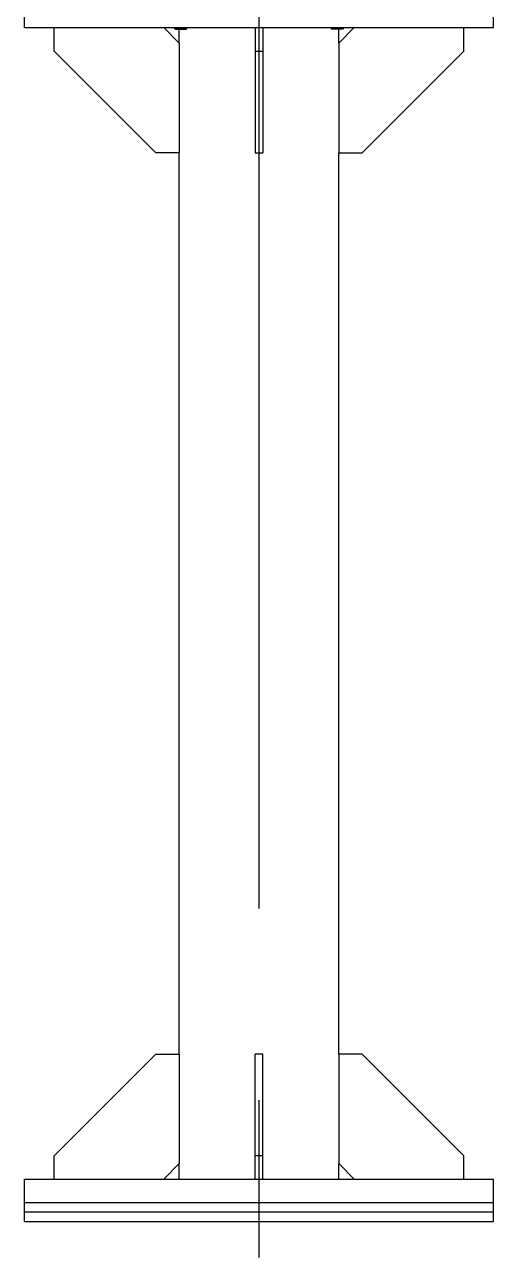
# Model space of a CAD drawing. Header units: millimetres. Extents: x 0 to 1189, y 0 to 841.
# Drawn here: x 846.4 to 858.4, y 660.67 to 692.19 of the extents above; entities that cross this region are included whole.
import ezdxf

# ---------------------------------------------------------------- set-up
doc = ezdxf.new("R2010")
doc.units = ezdxf.units.MM
doc.header["$LTSCALE"] = 65.395
doc.linetypes.add('CENTER', pattern=[0.6, 0.375, -0.075, 0.075, -0.075])
doc.layers.get('0').update_dxf_attribs({"linetype": 'CONTINUOUS'})
doc.layers.add('ALL_AXIS', color=7, linetype='CONTINUOUS')
doc.layers.add('ALL_CHAMFER', color=7, linetype='CONTINUOUS')

msp = doc.modelspace()

# ---------------------------------------------------------------- linework, layer by layer
at = {"color": 7, "linetype": 'CONTINUOUS'}
for p, q in [((846.40175857, 692.11512965), (846.40175857, 692.71512965)), ((858.40175857, 692.11512965), (858.40175857, 692.71512965)), ((846.40175857, 692.11512965), (858.40175857, 692.11512965)), ((847.16175857, 691.51512965), (847.16175857, 692.11512965)), ((850.36175857, 691.71512965), (849.96175857, 692.11512965)), ((850.53775857, 692.07512965), (850.26575857, 692.07512965)), ((852.30175857, 692.11512965), (852.30175857, 688.91512965)), ((852.50175857, 692.11512965), (852.50175857, 688.91512965)), ((854.53775857, 692.07512965), (854.26575857, 692.07512965)), ((854.44175857, 691.71512965), (854.84175857, 692.11512965)), ((857.64175857, 691.51512965), (857.64175857, 692.11512965)), ((850.36175857, 691.71512965), (850.36175857, 688.91512965)), ((854.44175857, 691.71512965), (854.44175857, 688.91512965)), ((849.76175857, 688.91512965), (847.16175857, 691.51512965)), ((852.30175857, 691.51512965), (852.50175857, 691.51512965)), ((855.04175857, 688.91512965), (857.64175857, 691.51512965)), ((850.36175857, 688.91512965), (849.76175857, 688.91512965)), ((852.30175857, 688.91512965), (852.50175857, 688.91512965)), ((854.44175857, 688.91512965), (855.04175857, 688.91512965)), ((847.16175857, 663.26712965), (849.76175857, 665.86712965)), ((849.76175857, 665.86712965), (850.36175857, 665.86712965)), ((850.36175857, 665.86712965), (850.36175857, 663.06712965)), ((852.50175857, 665.86712965), (852.30175857, 665.86712965)), ((852.30175857, 662.66712965), (852.30175857, 665.86712965)), ((852.50175857, 662.66712965), (852.50175857, 665.86712965)), ((855.04175857, 665.86712965), (854.44175857, 665.86712965)), ((854.44175857, 665.86712965), (854.44175857, 663.06712965)), ((857.64175857, 663.26712965), (855.04175857, 665.86712965)), ((847.16175857, 662.66712965), (847.16175857, 663.26712965)), ((852.50175857, 663.26712965), (852.30175857, 663.26712965)), ((857.64175857, 662.66712965), (857.64175857, 663.26712965)), ((849.96175857, 662.66712965), (850.36175857, 663.06712965)), ((854.84175857, 662.66712965), (854.44175857, 663.06712965)), ((846.40175857, 662.66712965), (858.40175857, 662.66712965)), ((846.40175857, 661.58712965), (846.40175857, 662.66712965)), ((858.40175857, 661.58712965), (858.40175857, 662.66712965)), ((846.40175857, 662.06712965), (858.40175857, 662.06712965)), ((846.40175857, 661.82712965), (858.40175857, 661.82712965)), ((846.40175857, 661.58712965), (858.40175857, 661.58712965))]:
    msp.add_line(p, q, dxfattribs=at)
at = {"layer": 'ALL_AXIS', "color": 7, "linetype": 'CENTER'}
msp.add_line((852.40175857, 694.11512965), (852.40175857, 660.66712965), dxfattribs=at)
at = {"layer": 'ALL_AXIS', "color": 7, "linetype": 'CONTINUOUS'}
for p, q in [((850.36175857, 691.71512965), (850.36175857, 692.07512965)), ((854.44175857, 691.71512965), (854.44175857, 692.07512965)), ((850.36175857, 665.86712965), (850.36175857, 688.91512965)), ((854.44175857, 665.86712965), (854.44175857, 688.91512965)), ((850.36175857, 662.66712965), (850.36175857, 663.06712965)), ((854.44175857, 662.66712965), (854.44175857, 663.06712965))]:
    msp.add_line(p, q, dxfattribs=at)
at = {"layer": 'ALL_CHAMFER', "color": 7, "linetype": 'CONTINUOUS'}
for p, q in [((850.26575857, 692.07512965), (850.22575857, 692.11512965)), ((850.26576939, 692.07512965), (850.53774776, 692.07512965)), ((850.53775857, 692.07512965), (850.57775857, 692.11512965)), ((854.22575857, 692.11512965), (854.26575857, 692.07512965)), ((854.53775857, 692.07512965), (854.26575857, 692.07512965)), ((854.57775857, 692.11512965), (854.53775857, 692.07512965))]:
    msp.add_line(p, q, dxfattribs=at)

doc.saveas('drawing.dxf')
